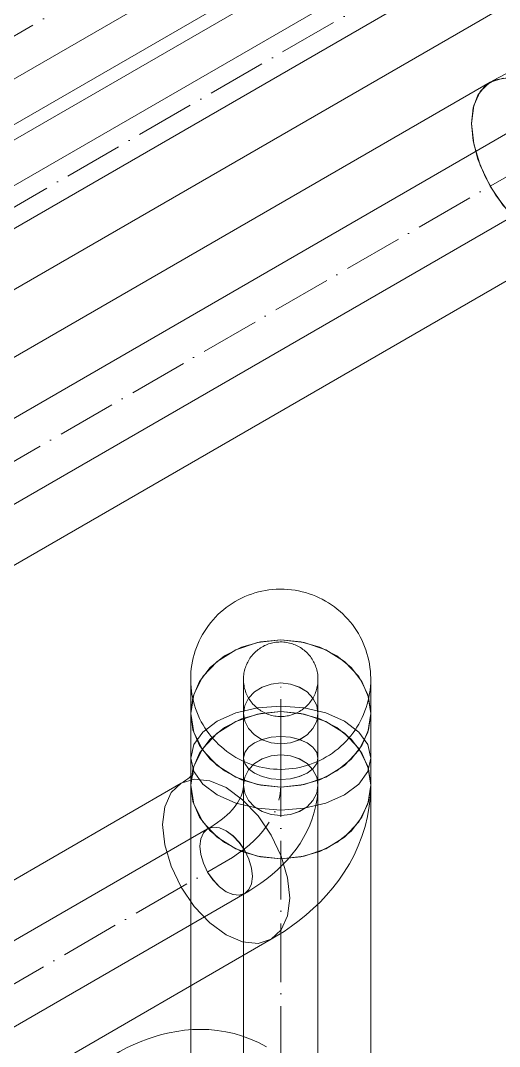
# Model space of a CAD drawing. Header units: millimetres. Extents: x -88595 to 880822, y -1054509 to -148035.
# Drawn here: x 425437 to 425518.7, y -313767.6 to -313592.8 of the extents above; entities that cross this region are included whole.
import ezdxf

# ---------------------------------------------------------------- set-up
doc = ezdxf.new("R2010")
doc.units = ezdxf.units.MM
doc.linetypes.add('$12$ADSK_Осевая', pattern=[14, 10, -2, 0, -2])
doc.linetypes.add('$13$ADSK_Осевая', pattern=[14, 10, -2, 0, -2])
for name, color, linetype, lineweight in [('Изоляция', 7, 'Continuous', 18), ('Трубопровод', 7, 'Continuous', 18), ('Трубопроводы', 7, 'Continuous', 18)]:
    doc.layers.add(name, color=color, linetype=linetype, lineweight=lineweight)

# ---------------------------------------------------------------- blocks, each defined once
blk = doc.blocks.new('$0$ADSK_МедьПайка_Отвод-гнутая труба - Отвод _гнутая труба_-V33-В_ОВ3_4')
at = {"layer": 'Трубопроводы', "color": 134, "true_color": 0x00a6a6}
for points in [[(-8353.24, 9217.44, 0), (-8353.23, 9217.69, 0), (-8353.22, 9217.95, 0), (-8353.19, 9218.2, 0), (-8353.16, 9218.45, 0), (-8353.11, 9218.7, 0), (-8353.06, 9218.95, 0), (-8352.99, 9219.2, 0), (-8352.92, 9219.44, 0), (-8352.83, 9219.68, 0), (-8352.74, 9219.91, 0), (-8352.63, 9220.15, 0), (-8352.52, 9220.37, 0), (-8352.4, 9220.6, 0), (-8352.27, 9220.81, 0), (-8352.13, 9221.03, 0), (-8351.98, 9221.23, 0), (-8351.83, 9221.43, 0), (-8351.66, 9221.63, 0), (-8351.49, 9221.82, 0), (-8351.31, 9222, 0), (-8351.13, 9222.17, 0), (-8350.93, 9222.33, 0), (-8350.73, 9222.49, 0), (-8350.53, 9222.64, 0), (-8350.32, 9222.78, 0), (-8350.1, 9222.92, 0), (-8349.88, 9223.04, 0), (-8349.65, 9223.16, 0), (-8349.42, 9223.26, 0), (-8349.19, 9223.36, 0), (-8348.95, 9223.45, 0), (-8348.71, 9223.52, 0), (-8348.46, 9223.59, 0), (-8348.22, 9223.65, 0), (-8347.97, 9223.7, 0), (-8347.72, 9223.74, 0), (-8347.46, 9223.76, 0), (-8347.21, 9223.78, 0), (-8346.96, 9223.79, 0), (-8346.89, 9223.79, 0)], [(-8346.89, 9223.79, 0), (-8346.63, 9223.79, 0), (-8346.38, 9223.77, 0), (-8346.13, 9223.74, 0), (-8345.88, 9223.71, 0), (-8345.63, 9223.66, 0), (-8345.38, 9223.61, 0), (-8345.13, 9223.54, 0), (-8344.89, 9223.47, 0), (-8344.65, 9223.38, 0), (-8344.41, 9223.29, 0), (-8344.18, 9223.19, 0), (-8343.96, 9223.07, 0), (-8343.73, 9222.95, 0), (-8343.51, 9222.82, 0), (-8343.3, 9222.68, 0), (-8343.1, 9222.53, 0), (-8342.89, 9222.38, 0), (-8342.7, 9222.21, 0), (-8342.51, 9222.04, 0), (-8342.33, 9221.86, 0), (-8342.16, 9221.68, 0), (-8341.99, 9221.49, 0), (-8341.84, 9221.29, 0), (-8341.69, 9221.08, 0), (-8341.54, 9220.87, 0), (-8341.41, 9220.65, 0), (-8341.29, 9220.43, 0), (-8341.17, 9220.21, 0), (-8341.07, 9219.98, 0), (-8340.97, 9219.74, 0), (-8340.88, 9219.5, 0), (-8340.8, 9219.26, 0), (-8340.74, 9219.02, 0), (-8340.68, 9218.77, 0), (-8340.63, 9218.52, 0), (-8340.59, 9218.27, 0), (-8340.56, 9218.02, 0), (-8340.55, 9217.76, 0), (-8340.54, 9217.51, 0), (-8340.54, 9217.44, 0)], [(-8346.89, 9211.09, 0), (-8347.14, 9211.1, 0), (-8347.4, 9211.11, 0), (-8347.65, 9211.14, 0), (-8347.9, 9211.17, 0), (-8348.15, 9211.22, 0), (-8348.4, 9211.27, 0), (-8348.64, 9211.34, 0), (-8348.89, 9211.41, 0), (-8349.12, 9211.5, 0), (-8349.36, 9211.59, 0), (-8349.59, 9211.7, 0), (-8349.82, 9211.81, 0), (-8350.04, 9211.93, 0), (-8350.26, 9212.06, 0), (-8350.47, 9212.2, 0), (-8350.68, 9212.35, 0), (-8350.88, 9212.5, 0), (-8351.07, 9212.67, 0), (-8351.26, 9212.84, 0), (-8351.44, 9213.02, 0), (-8351.62, 9213.2, 0), (-8351.78, 9213.39, 0), (-8351.94, 9213.59, 0), (-8352.09, 9213.8, 0), (-8352.23, 9214.01, 0), (-8352.36, 9214.23, 0), (-8352.49, 9214.45, 0), (-8352.6, 9214.67, 0), (-8352.71, 9214.9, 0), (-8352.81, 9215.14, 0), (-8352.89, 9215.38, 0), (-8352.97, 9215.62, 0), (-8353.04, 9215.86, 0), (-8353.1, 9216.11, 0), (-8353.15, 9216.36, 0), (-8353.18, 9216.61, 0), (-8353.21, 9216.86, 0), (-8353.23, 9217.12, 0), (-8353.24, 9217.37, 0), (-8353.24, 9217.44, 0)], [(-8353.24, 9204.02, 0), (-8353.24, 9205.04, 0), (-8353.24, 9206.03, 0), (-8353.24, 9206.99, 0), (-8353.24, 9207.92, 0), (-8353.24, 9208.81, 0), (-8353.24, 9209.66, 0), (-8353.24, 9210.47, 0), (-8353.24, 9211.25, 0), (-8353.24, 9211.98, 0), (-8353.24, 9212.67, 0), (-8353.24, 9213.32, 0), (-8353.24, 9213.92, 0), (-8353.24, 9214.48, 0), (-8353.24, 9214.99, 0), (-8353.24, 9215.46, 0), (-8353.24, 9215.88, 0), (-8353.24, 9216.24, 0), (-8353.24, 9216.57, 0), (-8353.24, 9216.84, 0), (-8353.24, 9217.06, 0), (-8353.24, 9217.23, 0), (-8353.24, 9217.35, 0), (-8353.24, 9217.42, 0), (-8353.24, 9217.44, 0)], [(-8353.24, 9217.44, 0), (-8353.24, 9217.41, 0), (-8353.24, 9217.34, 0), (-8353.24, 9217.21, 0), (-8353.24, 9217.03, 0), (-8353.24, 9216.81, 0), (-8353.24, 9216.53, 0), (-8353.24, 9216.2, 0), (-8353.24, 9215.83, 0), (-8353.24, 9215.41, 0), (-8353.24, 9214.93, 0), (-8353.24, 9214.42, 0), (-8353.24, 9213.85, 0), (-8353.24, 9213.24, 0), (-8353.24, 9212.59, 0), (-8353.24, 9211.89, 0), (-8353.24, 9211.61, 0)], [(-8346.89, 9216.8, 0), (-8348.53, 9216.62, 0), (-8350.06, 9216.1, 0), (-8351.38, 9215.28, 0), (-8352.39, 9214.21, 0), (-8353.02, 9212.96, 0), (-8353.24, 9211.61, 0), (-8353.02, 9210.27, 0), (-8352.39, 9209.02, 0), (-8351.38, 9207.95, 0), (-8350.06, 9207.12, 0), (-8348.53, 9206.61, 0), (-8346.89, 9206.43, 0)], [(-8340.54, 9217.44, 0), (-8340.54, 9217.19, 0), (-8340.56, 9216.93, 0), (-8340.58, 9216.68, 0), (-8340.62, 9216.43, 0), (-8340.66, 9216.18, 0), (-8340.72, 9215.93, 0), (-8340.78, 9215.69, 0), (-8340.86, 9215.44, 0), (-8340.94, 9215.2, 0), (-8341.04, 9214.97, 0), (-8341.14, 9214.74, 0), (-8341.26, 9214.51, 0), (-8341.38, 9214.29, 0), (-8341.51, 9214.07, 0), (-8341.65, 9213.85, 0), (-8341.79, 9213.65, 0), (-8341.95, 9213.45, 0), (-8342.11, 9213.25, 0), (-8342.28, 9213.07, 0), (-8342.46, 9212.89, 0), (-8342.65, 9212.71, 0), (-8342.84, 9212.55, 0), (-8343.04, 9212.39, 0), (-8343.25, 9212.24, 0), (-8343.46, 9212.1, 0), (-8343.67, 9211.96, 0), (-8343.89, 9211.84, 0), (-8344.12, 9211.72, 0), (-8344.35, 9211.62, 0), (-8344.59, 9211.52, 0), (-8344.83, 9211.43, 0), (-8345.07, 9211.36, 0), (-8345.31, 9211.29, 0), (-8345.56, 9211.23, 0), (-8345.81, 9211.18, 0), (-8346.06, 9211.14, 0), (-8346.31, 9211.12, 0), (-8346.57, 9211.1, 0), (-8346.82, 9211.09, 0), (-8346.89, 9211.09, 0)], [(-8346.89, 9206.43, 0), (-8345.24, 9206.61, 0), (-8343.71, 9207.12, 0), (-8342.4, 9207.95, 0), (-8341.39, 9209.02, 0), (-8340.75, 9210.27, 0), (-8340.54, 9211.61, 0), (-8340.75, 9212.96, 0), (-8341.39, 9214.21, 0), (-8342.4, 9215.28, 0), (-8343.71, 9216.1, 0), (-8345.24, 9216.62, 0), (-8346.89, 9216.8, 0)], [(-8340.54, 9211.61, 0), (-8340.54, 9212.33, 0), (-8340.54, 9213, 0), (-8340.54, 9213.62, 0), (-8340.54, 9214.2, 0), (-8340.54, 9214.74, 0), (-8340.54, 9215.23, 0), (-8340.54, 9215.67, 0), (-8340.54, 9216.06, 0), (-8340.54, 9216.41, 0), (-8340.54, 9216.71, 0), (-8340.54, 9216.95, 0), (-8340.54, 9217.15, 0), (-8340.54, 9217.3, 0), (-8340.54, 9217.39, 0), (-8340.54, 9217.44, 0), (-8340.54, 9217.44, 0)], [(-8340.54, 9217.44, 0), (-8340.54, 9217.41, 0), (-8340.54, 9217.34, 0), (-8340.54, 9217.21, 0), (-8340.54, 9217.03, 0), (-8340.54, 9216.81, 0), (-8340.54, 9216.53, 0), (-8340.54, 9216.2, 0), (-8340.54, 9215.83, 0), (-8340.54, 9215.41, 0), (-8340.54, 9214.93, 0), (-8340.54, 9214.42, 0), (-8340.54, 9213.85, 0), (-8340.54, 9213.24, 0), (-8340.54, 9212.59, 0), (-8340.54, 9211.89, 0), (-8340.54, 9211.16, 0), (-8340.54, 9210.38, 0), (-8340.54, 9209.56, 0), (-8340.54, 9208.7, 0), (-8340.54, 9207.81, 0), (-8340.54, 9206.88, 0), (-8340.54, 9205.92, 0), (-8340.54, 9204.93, 0), (-8340.54, 9204.02, 0)], [(-8346.89, 9200.36, 0), (-8348.53, 9200.48, 0), (-8350.06, 9200.85, 0), (-8351.38, 9201.43, 0), (-8352.39, 9202.19, 0), (-8353.02, 9203.07, 0), (-8353.24, 9204.02, 0), (-8353.02, 9204.97, 0), (-8352.39, 9205.85, 0), (-8351.38, 9206.61, 0), (-8350.06, 9207.2, 0), (-8348.53, 9207.56, 0), (-8346.89, 9207.69, 0)], [(-8346.89, 9207.69, 0), (-8345.24, 9207.56, 0), (-8343.71, 9207.2, 0), (-8342.4, 9206.61, 0), (-8341.39, 9205.85, 0), (-8340.75, 9204.97, 0), (-8340.54, 9204.02, 0), (-8340.75, 9203.07, 0), (-8341.39, 9202.19, 0), (-8342.4, 9201.43, 0), (-8343.71, 9200.85, 0), (-8345.24, 9200.48, 0), (-8346.89, 9200.36, 0)]]:
    blk.add_polyline3d(points, dxfattribs=at)
blk = doc.blocks.new('$0$ADSK_МедьПайка_Отвод-гнутая труба - Отвод _гнутая труба_-V41-В_ОВ3_4')
at = {"layer": 'Трубопроводы', "color": 134, "true_color": 0x00a6a6}
for points in [[(-8353.24, 9199.4, 0), (-8353.02, 9200.74, 0), (-8352.39, 9201.99, 0), (-8351.38, 9203.06, 0), (-8350.06, 9203.89, 0), (-8348.53, 9204.41, 0), (-8346.89, 9204.58, 0), (-8345.24, 9204.41, 0), (-8343.71, 9203.89, 0), (-8342.4, 9203.06, 0), (-8341.39, 9201.99, 0), (-8340.75, 9200.74, 0), (-8340.54, 9199.4, 0)], [(-8353.24, 9199.4, 0), (-8353.25, 9199.1, 0), (-8353.28, 9198.81, 0), (-8353.33, 9198.5, 0), (-8353.41, 9198.19, 0), (-8353.51, 9197.86, 0), (-8353.64, 9197.52, 0), (-8353.81, 9197.16, 0), (-8354.01, 9196.79, 0), (-8354.24, 9196.41, 0), (-8354.52, 9196.01, 0), (-8354.83, 9195.6, 0), (-8355.19, 9195.19, 0), (-8355.59, 9194.76, 0), (-8356.04, 9194.33, 0), (-8356.53, 9193.9, 0), (-8357.06, 9193.47, 0), (-8357.64, 9193.04, 0), (-8358.26, 9192.62, 0), (-8358.92, 9192.2, 0), (-8359.36, 9191.94, 0)], [(-8340.54, 9199.4, 0), (-8340.75, 9198.06, 0), (-8341.39, 9196.81, 0), (-8342.4, 9195.73, 0), (-8343.71, 9194.91, 0), (-8345.24, 9194.39, 0), (-8346.89, 9194.21, 0), (-8348.53, 9194.39, 0), (-8350.06, 9194.91, 0), (-8351.38, 9195.73, 0), (-8352.39, 9196.81, 0), (-8353.02, 9198.06, 0), (-8353.24, 9199.4, 0)], [(-8340.54, 9199.4, 0), (-8340.58, 9198.23, 0), (-8340.7, 9197.06, 0), (-8340.9, 9195.91, 0), (-8341.18, 9194.77, 0), (-8341.53, 9193.65, 0), (-8341.95, 9192.56, 0), (-8342.44, 9191.5, 0), (-8342.99, 9190.47, 0), (-8343.6, 9189.47, 0), (-8344.27, 9188.51, 0), (-8344.99, 9187.58, 0), (-8345.76, 9186.68, 0), (-8346.58, 9185.82, 0), (-8347.44, 9184.99, 0), (-8348.34, 9184.2, 0), (-8349.28, 9183.43, 0), (-8350.26, 9182.7, 0), (-8351.28, 9182.01, 0), (-8352.33, 9181.34, 0), (-8353.01, 9180.94, 0)], [(-8351.7, 9183.84, 0), (-8351.85, 9185.27, 0), (-8352.3, 9186.78, 0), (-8353.01, 9188.27, 0), (-8353.94, 9189.63, 0), (-8355.02, 9190.77, 0), (-8356.19, 9191.62, 0), (-8357.35, 9192.12, 0), (-8358.43, 9192.22, 0), (-8359.36, 9191.94, 0), (-8360.08, 9191.27, 0), (-8360.52, 9190.28, 0), (-8360.68, 9189.03, 0)], [(-8360.68, 9189.03, 0), (-8360.52, 9187.6, 0), (-8360.08, 9186.09, 0), (-8359.36, 9184.6, 0), (-8358.43, 9183.24, 0), (-8357.35, 9182.1, 0), (-8356.19, 9181.25, 0), (-8355.02, 9180.76, 0), (-8353.94, 9180.65, 0), (-8353.01, 9180.94, 0), (-8352.3, 9181.6, 0), (-8351.85, 9182.59, 0), (-8351.7, 9183.84, 0)]]:
    blk.add_polyline3d(points, dxfattribs=at)

msp = doc.modelspace()

# ---------------------------------------------------------------- linework, layer by layer
at = {"layer": 'Изоляция', "color": 134, "true_color": 0x00a6a6}
for p, q in [((423444.17, -314763.07), (425642.16, -313494.06)), ((425517.07, -313603.3), (422627.71, -315271.47)), ((422643.06, -315298.05), (425532.42, -313629.88)), ((425466.01, -313710.84), (425466.01, -314286.72)), ((425496.71, -314286.72), (425496.71, -313710.84)), ((425464.38, -313722.72), (422591.66, -315381.29)), ((422607.01, -315407.88), (425479.73, -313749.31))]:
    msp.add_line(p, q, dxfattribs=at)
at = {"layer": 'Изоляция', "color": 190, "true_color": 0x8000ff}
for p, q in [((425594.17, -313519.15), (423425.66, -314771.14)), ((423437.83, -314792.22), (425606.34, -313540.23))]:
    msp.add_line(p, q, dxfattribs=at)
at = {"layer": 'Изоляция', "color": 134, "true_color": 0x00a6a6}
for points in [[(425517.07, -313603.3, 0), (425518.44, -313602.54, 0), (425519.83, -313601.82, 0), (425521.25, -313601.15, 0), (425522.7, -313600.52, 0), (425524.16, -313599.94, 0), (425525.65, -313599.39, 0), (425527.15, -313598.89, 0), (425528.67, -313598.43, 0), (425530.2, -313598.01, 0), (425531.76, -313597.62, 0), (425533.32, -313597.28, 0), (425534.9, -313596.97, 0), (425536.48, -313596.7, 0), (425538.08, -313596.47, 0), (425539.69, -313596.28, 0), (425541.3, -313596.12, 0), (425542.92, -313596, 0), (425544.54, -313595.92, 0), (425546.16, -313595.88, 0), (425547.19, -313595.87, 0)], [(425524.74, -313604.06, 0), (425522.32, -313602.98, 0), (425520.03, -313602.58, 0), (425517.97, -313602.89, 0), (425516.25, -313603.88, 0), (425514.96, -313605.51, 0), (425514.16, -313607.69, 0), (425513.89, -313610.32, 0)], [(425513.89, -313610.32, 0), (425514.26, -313607.29, 0), (425515.34, -313604.9, 0), (425517.07, -313603.3, 0), (425519.31, -313602.6, 0), (425521.93, -313602.86, 0), (425524.74, -313604.06, 0)], [(425524.74, -313629.12, 0), (425521.93, -313627.08, 0), (425519.31, -313624.31, 0), (425517.07, -313621.02, 0), (425515.34, -313617.43, 0), (425514.26, -313613.78, 0), (425513.89, -313610.32, 0)], [(425513.89, -313610.32, 0), (425514.16, -313613.27, 0), (425514.96, -313616.39, 0), (425516.26, -313619.51, 0), (425517.98, -313622.49, 0), (425520.03, -313625.17, 0), (425522.33, -313627.42, 0), (425524.74, -313629.12, 0)], [(425466.01, -313705.01, 0), (425466.02, -313704.4, 0), (425466.06, -313703.78, 0), (425466.12, -313703.17, 0), (425466.2, -313702.56, 0), (425466.31, -313701.96, 0), (425466.45, -313701.36, 0), (425466.61, -313700.77, 0), (425466.79, -313700.18, 0), (425466.99, -313699.6, 0), (425467.22, -313699.03, 0), (425467.47, -313698.47, 0), (425467.74, -313697.92, 0), (425468.04, -313697.38, 0), (425468.35, -313696.86, 0), (425468.69, -313696.34, 0), (425469.05, -313695.84, 0), (425469.42, -313695.36, 0), (425469.82, -313694.89, 0), (425470.23, -313694.43, 0), (425470.66, -313694, 0), (425471.11, -313693.58, 0), (425471.58, -313693.18, 0), (425472.06, -313692.8, 0), (425472.56, -313692.44, 0), (425473.07, -313692.09, 0), (425473.59, -313691.77, 0), (425474.12, -313691.47, 0), (425474.67, -313691.19, 0), (425475.23, -313690.94, 0), (425475.8, -313690.7, 0), (425476.37, -313690.49, 0), (425476.96, -313690.3, 0), (425477.55, -313690.14, 0), (425478.15, -313690, 0), (425478.75, -313689.88, 0), (425479.36, -313689.79, 0), (425479.97, -313689.72, 0), (425480.58, -313689.68, 0), (425481.19, -313689.66, 0), (425481.36, -313689.66, 0)], [(425481.36, -313689.66, 0), (425481.97, -313689.67, 0), (425482.59, -313689.71, 0), (425483.2, -313689.77, 0), (425483.8, -313689.86, 0), (425484.41, -313689.97, 0), (425485.01, -313690.1, 0), (425485.6, -313690.26, 0), (425486.19, -313690.44, 0), (425486.77, -313690.64, 0), (425487.34, -313690.87, 0), (425487.9, -313691.12, 0), (425488.45, -313691.39, 0), (425488.99, -313691.69, 0), (425489.51, -313692, 0), (425490.03, -313692.34, 0), (425490.53, -313692.7, 0), (425491.01, -313693.07, 0), (425491.48, -313693.47, 0), (425491.93, -313693.88, 0), (425492.37, -313694.32, 0), (425492.79, -313694.76, 0), (425493.19, -313695.23, 0), (425493.57, -313695.71, 0), (425493.93, -313696.21, 0), (425494.28, -313696.72, 0), (425494.6, -313697.24, 0), (425494.9, -313697.77, 0), (425495.18, -313698.32, 0), (425495.43, -313698.88, 0), (425495.67, -313699.45, 0), (425495.88, -313700.02, 0), (425496.06, -313700.61, 0), (425496.23, -313701.2, 0), (425496.37, -313701.8, 0), (425496.49, -313702.4, 0), (425496.58, -313703.01, 0), (425496.65, -313703.62, 0), (425496.69, -313704.23, 0), (425496.71, -313704.84, 0), (425496.71, -313705.01, 0)], [(425481.36, -313698.3, 0), (425477.94, -313698.62, 0), (425474.7, -313699.54, 0), (425471.79, -313701.04, 0), (425469.36, -313703.02, 0), (425467.53, -313705.4, 0), (425466.39, -313708.05, 0), (425466.01, -313710.84, 0)], [(425466.01, -313710.84, 0), (425466.53, -313707.59, 0), (425468.07, -313704.57, 0), (425470.5, -313701.97, 0), (425473.68, -313699.98, 0), (425477.39, -313698.73, 0), (425481.36, -313698.3, 0)], [(425496.71, -313710.84, 0), (425496.32, -313708.05, 0), (425495.19, -313705.4, 0), (425493.36, -313703.02, 0), (425490.93, -313701.04, 0), (425488.02, -313699.54, 0), (425484.77, -313698.62, 0), (425481.36, -313698.3, 0)], [(425481.36, -313698.3, 0), (425485.33, -313698.73, 0), (425489.03, -313699.98, 0), (425492.21, -313701.97, 0), (425494.65, -313704.57, 0), (425496.19, -313707.59, 0), (425496.71, -313710.84, 0)], [(425481.36, -313720.36, 0), (425480.74, -313720.35, 0), (425480.13, -313720.31, 0), (425479.52, -313720.25, 0), (425478.91, -313720.16, 0), (425478.31, -313720.05, 0), (425477.71, -313719.92, 0), (425477.12, -313719.76, 0), (425476.53, -313719.58, 0), (425475.95, -313719.38, 0), (425475.38, -313719.15, 0), (425474.82, -313718.9, 0), (425474.27, -313718.63, 0), (425473.73, -313718.33, 0), (425473.21, -313718.02, 0), (425472.69, -313717.68, 0), (425472.19, -313717.32, 0), (425471.71, -313716.95, 0), (425471.24, -313716.55, 0), (425470.78, -313716.14, 0), (425470.35, -313715.7, 0), (425469.93, -313715.26, 0), (425469.53, -313714.79, 0), (425469.15, -313714.31, 0), (425468.78, -313713.81, 0), (425468.44, -313713.3, 0), (425468.12, -313712.78, 0), (425467.82, -313712.24, 0), (425467.54, -313711.7, 0), (425467.29, -313711.14, 0), (425467.05, -313710.57, 0), (425466.84, -313710, 0), (425466.65, -313709.41, 0), (425466.49, -313708.82, 0), (425466.35, -313708.22, 0), (425466.23, -313707.62, 0), (425466.14, -313707.01, 0), (425466.07, -313706.4, 0), (425466.03, -313705.79, 0), (425466.01, -313705.18, 0), (425466.01, -313705.01, 0)], [(425466.01, -313718.43, 0), (425466.01, -313717.41, 0), (425466.01, -313716.42, 0), (425466.01, -313715.46, 0), (425466.01, -313714.53, 0), (425466.01, -313713.64, 0), (425466.01, -313712.79, 0), (425466.01, -313711.98, 0), (425466.01, -313711.2, 0), (425466.01, -313710.47, 0), (425466.01, -313709.78, 0), (425466.01, -313709.13, 0), (425466.01, -313708.53, 0), (425466.01, -313707.97, 0), (425466.01, -313707.46, 0), (425466.01, -313706.99, 0), (425466.01, -313706.57, 0), (425466.01, -313706.21, 0), (425466.01, -313705.88, 0), (425466.01, -313705.61, 0), (425466.01, -313705.39, 0), (425466.01, -313705.22, 0), (425466.01, -313705.1, 0), (425466.01, -313705.03, 0), (425466.01, -313705.01, 0)], [(425466.01, -313705.01, 0), (425466.01, -313705.04, 0), (425466.01, -313705.11, 0), (425466.01, -313705.24, 0), (425466.01, -313705.42, 0), (425466.01, -313705.64, 0), (425466.01, -313705.92, 0), (425466.01, -313706.25, 0), (425466.01, -313706.62, 0), (425466.01, -313707.04, 0), (425466.01, -313707.52, 0), (425466.01, -313708.03, 0), (425466.01, -313708.6, 0), (425466.01, -313709.21, 0), (425466.01, -313709.86, 0), (425466.01, -313710.56, 0), (425466.01, -313710.84, 0)], [(425496.71, -313705.01, 0), (425496.7, -313705.62, 0), (425496.66, -313706.24, 0), (425496.6, -313706.85, 0), (425496.51, -313707.46, 0), (425496.4, -313708.06, 0), (425496.27, -313708.66, 0), (425496.11, -313709.25, 0), (425495.93, -313709.84, 0), (425495.72, -313710.42, 0), (425495.5, -313710.99, 0), (425495.25, -313711.55, 0), (425494.97, -313712.1, 0), (425494.68, -313712.64, 0), (425494.36, -313713.16, 0), (425494.03, -313713.68, 0), (425493.67, -313714.18, 0), (425493.29, -313714.66, 0), (425492.9, -313715.13, 0), (425492.49, -313715.58, 0), (425492.05, -313716.02, 0), (425491.6, -313716.44, 0), (425491.14, -313716.84, 0), (425490.66, -313717.22, 0), (425490.16, -313717.58, 0), (425489.65, -313717.93, 0), (425489.13, -313718.25, 0), (425488.59, -313718.55, 0), (425488.05, -313718.83, 0), (425487.49, -313719.08, 0), (425486.92, -313719.32, 0), (425486.34, -313719.53, 0), (425485.76, -313719.72, 0), (425485.17, -313719.88, 0), (425484.57, -313720.02, 0), (425483.97, -313720.14, 0), (425483.36, -313720.23, 0), (425482.75, -313720.3, 0), (425482.14, -313720.34, 0), (425481.52, -313720.36, 0), (425481.36, -313720.36, 0)], [(425496.71, -313710.84, 0), (425496.71, -313710.12, 0), (425496.71, -313709.45, 0), (425496.71, -313708.83, 0), (425496.71, -313708.25, 0), (425496.71, -313707.71, 0), (425496.71, -313707.22, 0), (425496.71, -313706.78, 0), (425496.71, -313706.39, 0), (425496.71, -313706.04, 0), (425496.71, -313705.74, 0), (425496.71, -313705.5, 0), (425496.71, -313705.3, 0), (425496.71, -313705.15, 0), (425496.71, -313705.06, 0), (425496.71, -313705.01, 0), (425496.71, -313705.01, 0)], [(425496.71, -313705.01, 0), (425496.71, -313705.04, 0), (425496.71, -313705.11, 0), (425496.71, -313705.24, 0), (425496.71, -313705.42, 0), (425496.71, -313705.64, 0), (425496.71, -313705.92, 0), (425496.71, -313706.25, 0), (425496.71, -313706.62, 0), (425496.71, -313707.04, 0), (425496.71, -313707.52, 0), (425496.71, -313708.03, 0), (425496.71, -313708.6, 0), (425496.71, -313709.21, 0), (425496.71, -313709.86, 0), (425496.71, -313710.56, 0), (425496.71, -313711.29, 0), (425496.71, -313712.07, 0), (425496.71, -313712.89, 0), (425496.71, -313713.75, 0), (425496.71, -313714.64, 0), (425496.71, -313715.57, 0), (425496.71, -313716.53, 0), (425496.71, -313717.52, 0), (425496.71, -313718.43, 0)], [(425466.01, -313718.43, 0), (425466.53, -313716.14, 0), (425468.07, -313714, 0), (425470.5, -313712.16, 0), (425473.68, -313710.75, 0), (425477.39, -313709.87, 0), (425481.36, -313709.57, 0)], [(425466.01, -313723.05, 0), (425466.39, -313720.26, 0), (425467.53, -313717.61, 0), (425469.36, -313715.24, 0), (425471.79, -313713.25, 0), (425474.7, -313711.76, 0), (425477.95, -313710.83, 0), (425481.36, -313710.52, 0)], [(425481.36, -313710.52, 0), (425477.39, -313710.95, 0), (425473.68, -313712.2, 0), (425470.5, -313714.19, 0), (425468.07, -313716.79, 0), (425466.53, -313719.81, 0), (425466.01, -313723.05, 0)], [(425466.01, -313710.84, 0), (425466.39, -313713.63, 0), (425467.53, -313716.28, 0), (425469.36, -313718.65, 0), (425471.79, -313720.64, 0), (425474.7, -313722.13, 0), (425477.95, -313723.06, 0), (425481.36, -313723.37, 0)], [(425481.36, -313723.37, 0), (425477.39, -313722.94, 0), (425473.68, -313721.69, 0), (425470.5, -313719.7, 0), (425468.07, -313717.1, 0), (425466.53, -313714.08, 0), (425466.01, -313710.84, 0)], [(425492.21, -313712.16, 0), (425489.03, -313710.75, 0), (425485.33, -313709.87, 0), (425481.36, -313709.57, 0), (425477.39, -313709.87, 0), (425473.68, -313710.75, 0), (425470.5, -313712.16, 0)], [(425481.36, -313709.57, 0), (425485.33, -313709.87, 0), (425489.03, -313710.75, 0), (425492.21, -313712.16, 0), (425494.65, -313714, 0), (425496.19, -313716.14, 0), (425496.71, -313718.43, 0)], [(425481.36, -313710.52, 0), (425484.78, -313710.83, 0), (425488.02, -313711.76, 0), (425490.93, -313713.25, 0), (425493.36, -313715.24, 0), (425495.19, -313717.62, 0), (425496.32, -313720.26, 0), (425496.71, -313723.05, 0)], [(425496.71, -313723.05, 0), (425496.19, -313719.81, 0), (425494.65, -313716.79, 0), (425492.21, -313714.19, 0), (425489.03, -313712.2, 0), (425485.33, -313710.95, 0), (425481.36, -313710.52, 0)], [(425481.36, -313723.37, 0), (425484.78, -313723.05, 0), (425488.02, -313722.13, 0), (425490.93, -313720.63, 0), (425493.36, -313718.65, 0), (425495.19, -313716.27, 0), (425496.32, -313713.62, 0), (425496.71, -313710.84, 0)], [(425496.71, -313710.84, 0), (425496.19, -313714.08, 0), (425494.65, -313717.1, 0), (425492.21, -313719.7, 0), (425489.03, -313721.69, 0), (425485.33, -313722.94, 0), (425481.36, -313723.37, 0)], [(425470.5, -313712.16, 0), (425468.07, -313714, 0), (425466.53, -313716.14, 0), (425466.01, -313718.43, 0), (425466.53, -313720.72, 0), (425468.07, -313722.86, 0), (425470.5, -313724.7, 0)], [(425492.21, -313724.7, 0), (425494.65, -313722.86, 0), (425496.19, -313720.72, 0), (425496.71, -313718.43, 0), (425496.19, -313716.14, 0), (425494.65, -313714, 0), (425492.21, -313712.16, 0)], [(425481.36, -313727.29, 0), (425477.39, -313726.99, 0), (425473.68, -313726.1, 0), (425470.5, -313724.7, 0), (425468.07, -313722.86, 0), (425466.53, -313720.72, 0), (425466.01, -313718.43, 0)], [(425496.71, -313718.43, 0), (425496.19, -313720.72, 0), (425494.65, -313722.86, 0), (425492.21, -313724.7, 0), (425489.03, -313726.1, 0), (425485.33, -313726.99, 0), (425481.36, -313727.29, 0)], [(425466.47, -313721.12, 0), (425466.45, -313721.14, 0), (425466.4, -313721.2, 0), (425466.31, -313721.3, 0), (425466.18, -313721.44, 0), (425466, -313721.6, 0), (425465.77, -313721.79, 0), (425465.5, -313722, 0), (425465.18, -313722.23, 0), (425464.81, -313722.47, 0), (425464.39, -313722.71, 0), (425464.38, -313722.72, 0)], [(425466.01, -313723.05, 0), (425466.02, -313722.72, 0), (425466.05, -313722.41, 0), (425466.1, -313722.11, 0), (425466.17, -313721.84, 0), (425466.24, -313721.61, 0), (425466.32, -313721.42, 0), (425466.38, -313721.27, 0), (425466.43, -313721.18, 0), (425466.46, -313721.13, 0), (425466.47, -313721.12, 0)], [(425461.21, -313729.75, 0), (425461.58, -313726.72, 0), (425462.66, -313724.32, 0), (425464.38, -313722.72, 0), (425466.63, -313722.03, 0), (425469.25, -313722.29, 0), (425472.06, -313723.48, 0)], [(425472.06, -313723.48, 0), (425469.25, -313722.29, 0), (425466.63, -313722.03, 0), (425464.38, -313722.72, 0), (425462.66, -313724.32, 0), (425461.58, -313726.72, 0), (425461.21, -313729.75, 0)], [(425481.36, -313735.58, 0), (425477.94, -313735.27, 0), (425474.7, -313734.34, 0), (425471.79, -313732.85, 0), (425469.36, -313730.86, 0), (425467.53, -313728.49, 0), (425466.39, -313725.84, 0), (425466.01, -313723.05, 0)], [(425466.01, -313723.05, 0), (425466.53, -313726.3, 0), (425468.07, -313729.32, 0), (425470.5, -313731.91, 0), (425473.68, -313733.91, 0), (425477.39, -313735.16, 0), (425481.36, -313735.58, 0)], [(425496.71, -313723.05, 0), (425496.65, -313724.85, 0), (425496.46, -313726.63, 0), (425496.16, -313728.38, 0), (425495.74, -313730.1, 0), (425495.21, -313731.78, 0), (425494.58, -313733.4, 0), (425493.86, -313734.96, 0), (425493.06, -313736.46, 0), (425492.18, -313737.89, 0), (425491.24, -313739.26, 0), (425490.23, -313740.56, 0), (425489.17, -313741.8, 0), (425488.06, -313742.97, 0), (425486.91, -313744.08, 0), (425485.71, -313745.13, 0), (425484.48, -313746.13, 0), (425483.22, -313747.07, 0), (425481.92, -313747.96, 0), (425480.59, -313748.8, 0), (425479.73, -313749.31, 0)], [(425496.71, -313723.05, 0), (425496.32, -313725.84, 0), (425495.19, -313728.49, 0), (425493.36, -313730.87, 0), (425490.93, -313732.85, 0), (425488.02, -313734.34, 0), (425484.77, -313735.27, 0), (425481.36, -313735.58, 0)], [(425481.36, -313735.58, 0), (425485.33, -313735.16, 0), (425489.03, -313733.91, 0), (425492.21, -313731.91, 0), (425494.65, -313729.32, 0), (425496.19, -313726.3, 0), (425496.71, -313723.05, 0)], [(425470.5, -313724.7, 0), (425473.68, -313726.1, 0), (425477.39, -313726.99, 0), (425481.36, -313727.29, 0), (425485.33, -313726.99, 0), (425489.03, -313726.1, 0), (425492.21, -313724.7, 0)], [(425472.06, -313723.48, 0), (425474.87, -313725.53, 0), (425477.49, -313728.29, 0), (425479.73, -313731.58, 0), (425481.46, -313735.17, 0), (425482.54, -313738.82, 0), (425482.91, -313742.28, 0)], [(425482.91, -313742.28, 0), (425482.54, -313738.82, 0), (425481.46, -313735.17, 0), (425479.73, -313731.58, 0), (425477.49, -313728.29, 0), (425474.87, -313725.53, 0), (425472.06, -313723.48, 0)], [(425472.06, -313748.55, 0), (425469.25, -313746.5, 0), (425466.63, -313743.73, 0), (425464.38, -313740.44, 0), (425462.66, -313736.85, 0), (425461.58, -313733.2, 0), (425461.21, -313729.75, 0)], [(425461.21, -313729.75, 0), (425461.58, -313733.2, 0), (425462.66, -313736.85, 0), (425464.38, -313740.44, 0), (425466.63, -313743.73, 0), (425469.25, -313746.5, 0), (425472.06, -313748.55, 0)], [(425482.91, -313742.28, 0), (425482.54, -313745.31, 0), (425481.46, -313747.71, 0), (425479.73, -313749.31, 0), (425477.49, -313750, 0), (425474.87, -313749.74, 0), (425472.06, -313748.55, 0)], [(425472.06, -313748.55, 0), (425474.87, -313749.74, 0), (425477.49, -313750, 0), (425479.73, -313749.31, 0), (425481.46, -313747.71, 0), (425482.54, -313745.31, 0), (425482.91, -313742.28, 0)]]:
    msp.add_polyline3d(points, dxfattribs=at)
at = {"layer": 'Изоляция', "color": 190, "true_color": 0x8000ff}
msp.add_polyline3d([(425478.92, -313767.62, 0), (425477.59, -313766.91, 0), (425476.23, -313766.3, 0), (425474.83, -313765.79, 0), (425473.41, -313765.37, 0), (425471.98, -313765.06, 0), (425470.55, -313764.83, 0), (425469.13, -313764.7, 0), (425467.73, -313764.66, 0), (425466.34, -313764.69, 0), (425464.98, -313764.81, 0), (425463.64, -313764.99, 0), (425462.33, -313765.23, 0), (425461.05, -313765.54, 0), (425459.8, -313765.9, 0), (425458.57, -313766.31, 0), (425457.38, -313766.77, 0), (425456.21, -313767.27, 0), (425455.07, -313767.82, 0), (425453.95, -313768.4, 0), (425453.26, -313768.8, 0)], dxfattribs=at)
at = {"layer": 'Трубопровод', "color": 134, "linetype": '$12$ADSK_Осевая', "true_color": 0x00a6a6}
for p, q in [((425634.49, -313480.77), (423436.49, -314749.78)), ((425634.49, -313480.77), (423436.49, -314749.78)), ((422635.39, -315284.76), (425524.74, -313616.59)), ((422635.39, -315284.76), (425524.74, -313616.59)), ((425481.36, -313710.84), (425481.36, -313723.05)), ((425481.36, -313710.84), (425481.36, -313723.05)), ((425481.36, -313718.43), (425481.36, -314286.72)), ((425481.36, -313718.43), (425481.36, -314286.72)), ((422599.33, -315394.58), (425472.06, -313736.01)), ((422599.33, -315394.58), (425472.06, -313736.01))]:
    msp.add_line(p, q, dxfattribs=at)
at = {"layer": 'Трубопровод', "color": 134, "true_color": 0x00a6a6}
for p, q in [((423439.67, -314755.28), (425637.66, -313486.27)), ((425521.57, -313611.09), (422632.21, -315279.26)), ((422638.56, -315290.26), (425527.92, -313622.09)), ((425475.01, -313710.84), (425475.01, -314286.72)), ((425487.71, -314286.72), (425487.71, -313710.84)), ((425468.88, -313730.51), (422596.16, -315389.08)), ((422602.51, -315400.08), (425475.23, -313741.51))]:
    msp.add_line(p, q, dxfattribs=at)
at = {"layer": 'Трубопровод', "color": 190, "true_color": 0x8000ff}
for p, q in [((425598.67, -313526.94), (423430.16, -314778.93)), ((423433.33, -314784.43), (425601.84, -313532.44))]:
    msp.add_line(p, q, dxfattribs=at)
at = {"layer": 'Трубопровод', "color": 190, "linetype": '$12$ADSK_Осевая', "true_color": 0x8000ff}
msp.add_line((425600.25, -313529.69), (423431.74, -314781.68), dxfattribs=at)
msp.add_line((425600.25, -313529.69), (423431.74, -314781.68), dxfattribs=at)
at = {"layer": 'Трубопровод', "color": 134, "true_color": 0x00a6a6}
for points in [[(425475.01, -313710.84, 0), (425475.23, -313709.49, 0), (425475.86, -313708.24, 0), (425476.87, -313707.17, 0), (425478.18, -313706.35, 0), (425479.72, -313705.83, 0), (425481.36, -313705.65, 0)], [(425481.36, -313705.65, 0), (425483, -313705.83, 0), (425484.53, -313706.35, 0), (425485.85, -313707.17, 0), (425486.86, -313708.24, 0), (425487.49, -313709.49, 0), (425487.71, -313710.84, 0)], [(425481.36, -313716.02, 0), (425479.72, -313715.84, 0), (425478.18, -313715.33, 0), (425476.87, -313714.5, 0), (425475.86, -313713.43, 0), (425475.23, -313712.18, 0), (425475.01, -313710.84, 0)], [(425487.71, -313710.84, 0), (425487.49, -313712.18, 0), (425486.86, -313713.43, 0), (425485.85, -313714.5, 0), (425484.53, -313715.33, 0), (425483, -313715.84, 0), (425481.36, -313716.02, 0)], [(425476.87, -313715.84, 0), (425475.86, -313716.6, 0), (425475.23, -313717.48, 0), (425475.01, -313718.43, 0), (425475.23, -313719.38, 0), (425475.86, -313720.26, 0), (425476.87, -313721.02, 0)], [(425485.85, -313715.84, 0), (425484.53, -313715.25, 0), (425483, -313714.89, 0), (425481.36, -313714.76, 0), (425479.72, -313714.89, 0), (425478.18, -313715.25, 0), (425476.87, -313715.84, 0)], [(425485.85, -313721.02, 0), (425486.86, -313720.26, 0), (425487.49, -313719.38, 0), (425487.71, -313718.43, 0), (425487.49, -313717.48, 0), (425486.86, -313716.6, 0), (425485.85, -313715.84, 0)], [(425481.36, -313717.87, 0), (425479.72, -313718.04, 0), (425478.18, -313718.56, 0), (425476.87, -313719.39, 0), (425475.86, -313720.46, 0), (425475.23, -313721.71, 0), (425475.01, -313723.05, 0)], [(425487.71, -313723.05, 0), (425487.49, -313721.71, 0), (425486.86, -313720.46, 0), (425485.85, -313719.39, 0), (425484.53, -313718.56, 0), (425483, -313718.04, 0), (425481.36, -313717.87, 0)], [(425476.87, -313721.02, 0), (425478.18, -313721.6, 0), (425479.72, -313721.97, 0), (425481.36, -313722.09, 0), (425483, -313721.97, 0), (425484.53, -313721.6, 0), (425485.85, -313721.02, 0)], [(425475.01, -313723.05, 0), (425475.23, -313724.39, 0), (425475.86, -313725.64, 0), (425476.87, -313726.72, 0), (425478.18, -313727.54, 0), (425479.72, -313728.06, 0), (425481.36, -313728.24, 0)], [(425481.36, -313728.24, 0), (425483, -313728.06, 0), (425484.53, -313727.54, 0), (425485.85, -313726.72, 0), (425486.86, -313725.64, 0), (425487.49, -313724.39, 0), (425487.71, -313723.05, 0)], [(425467.57, -313733.42, 0), (425467.72, -313732.17, 0), (425468.17, -313731.18, 0), (425468.88, -313730.51, 0), (425469.81, -313730.23, 0), (425470.9, -313730.33, 0), (425472.06, -313730.83, 0)], [(425472.06, -313730.83, 0), (425473.22, -313731.68, 0), (425474.3, -313732.82, 0), (425475.23, -313734.18, 0), (425475.95, -313735.67, 0), (425476.4, -313737.18, 0), (425476.55, -313738.61, 0)], [(425472.06, -313741.2, 0), (425470.9, -313740.35, 0), (425469.81, -313739.21, 0), (425468.88, -313737.85, 0), (425468.17, -313736.36, 0), (425467.72, -313734.85, 0), (425467.57, -313733.42, 0)], [(425476.55, -313738.61, 0), (425476.4, -313739.86, 0), (425475.95, -313740.85, 0), (425475.23, -313741.51, 0), (425474.3, -313741.8, 0), (425473.22, -313741.69, 0), (425472.06, -313741.2, 0)]]:
    msp.add_polyline3d(points, dxfattribs=at)
at = {"layer": 'Трубопроводы', "color": 134, "linetype": '$12$ADSK_Осевая', "true_color": 0x00a6a6}
msp.add_line((425481.36, -313718.43), (425481.36, -313705.01), dxfattribs=at)
at = {"layer": 'Трубопроводы', "color": 134, "linetype": '$13$ADSK_Осевая', "true_color": 0x00a6a6}
msp.add_ellipse((425449.61, -313723.05), major_axis=(31.75, 0), ratio=0.57735, start_param=5.497787, end_param=6.283185, dxfattribs=at)

# ---------------------------------------------------------------- block references
at = {"layer": 'Трубопроводы', "color": 134, "true_color": 0x00a6a6}
for name in ['$0$ADSK_МедьПайка_Отвод-гнутая труба - Отвод _гнутая труба_-V33-В_ОВ3_4', '$0$ADSK_МедьПайка_Отвод-гнутая труба - Отвод _гнутая труба_-V41-В_ОВ3_4']:
    msp.add_blockref(name, (433828.25, -322922.45), dxfattribs=at)

doc.saveas('drawing.dxf')
